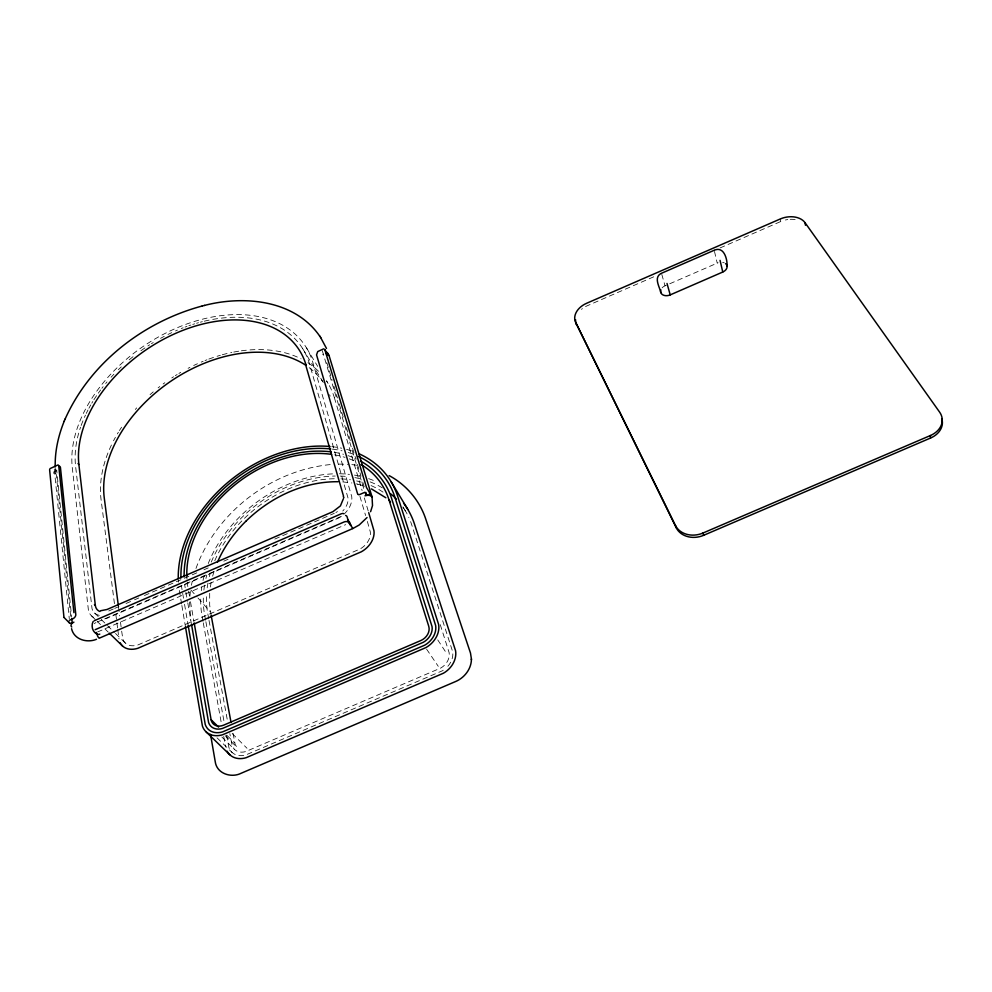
<?xml version="1.0" encoding="UTF-8"?>
<svg xmlns="http://www.w3.org/2000/svg" width="992" height="992" viewBox="0 0 992 992"><rect width="100%" height="100%" fill="white"/><g stroke="black" fill="none" stroke-linecap="round" stroke-linejoin="round"><path stroke-width="0.74" stroke-dasharray="4.96 3.72" d="M189.546 601.995L190.749 620.05M209.684 593.266L209.672 605.108L211.184 615.536M189.869 596.452L190.489 590.86M210.366 587.016L211.184 582.304M191.419 585.255L192.2 581.51M212.623 576.178L214.024 571.466M195.97 568.441C216.43 512.145 271.461 470.047 331.043 464.504M653.74 276.805L587.413 305.685A18.389 13.305 -19.8 0 0 581.473 309.355M720.068 247.938L780.766 221.514A18.898 13.132 -12.2 0 1 783.023 220.658M662.123 287.841A7.18 5.146 -16.7 0 1 665.037 285.82L717.228 263.116A7.229 5.134 -14.6 0 1 718.109 262.781M113.286 609.001L109.046 610.849A14.186 9.821 -41.8 0 1 107.409 611.456M114.712 608.394L118.953 606.558M126.046 603.483L133.126 600.42M134.54 599.8L138.793 597.965M144.46 595.51L196.875 572.818M203.955 569.755L208.208 567.908M223.783 561.162L228.036 559.327M274.784 539.078L334.279 513.323M97.39 621.972L144.237 601.698M145.65 601.078L342.972 515.666M97.476 632.016L345.724 524.619M338.706 464.12L348.142 464.318M342.798 481.914L351.887 482.98M351.85 464.603L359.154 465.533M356.388 483.86L357.864 484.208M357.666 484.17L363.432 485.795M91.673 616.02L96.088 620.31M97.191 621.376L100.502 624.6M104.916 628.891L108.227 632.102M217.012 737.812L232.066 752.432M221.848 737.019L234.695 749.592M94.649 613.056L100.155 618.438M101.246 619.504L114.44 632.412M115.531 633.479L125.426 643.163M227.094 735.518L234.571 742.884M225.159 735.667L236.902 747.224L235.178 744.508L233.021 733.113M232.19 733.522L246.983 748.253M55.006 468.72L56.742 470.605L71.622 616.764M190.886 590.042L196.999 596.886M198.016 598.027L210.23 611.717M426.597 649.152L438.266 666.326M437.745 639.902L445.916 652.302M302.634 348.589L324.248 383.991M306.553 348.006L317.713 366.395M328.067 383.458L326.467 380.829A130.262 89.838 -35 0 1 334.341 397.656M402.988 506.937L405.393 510.905M440.262 624.675L449.14 652.699A14.818 12.288 -36.9 0 1 440.795 668.013L245.718 751.564A15.227 11.792 -46.3 0 1 232.165 745.674L229.834 733.609M326.814 362.626L332.146 380.333M333.92 386.235L337.466 398.028M339.239 403.93L343.678 418.674M346.344 427.527L350.784 442.271M352.557 448.173L355.669 458.502M357.442 464.405L360.989 476.197M362.762 482.1L364.548 488.002M322.264 350.61L364.374 490.829M334.341 397.656L362.105 490.544M364.312 497.91L368.714 512.653M359.935 496.397L365.614 515.567M367.362 521.47L370.326 531.96A17.261 13.156 -34.3 0 1 360.059 548.998L137.801 644.998A17.732 12.598 -42.6 0 1 122.822 638.922L121.669 631.172M661.8 274.387L665.037 285.82M714.488 251.46L717.228 263.116M208.742 618.859L207.626 612.82A111.848 84.816 -37.1 0 1 206.584 594.258M209.014 620.372L227.614 721.531M205.604 620.198L204.501 614.147A115.345 87.482 -37.1 0 1 203.459 595.002M205.877 621.711L224.304 723.032M226.511 735.134L228.904 747.522A19.084 14.781 -46.3 0 0 245.88 754.924L442.196 670.865A18.575 15.388 -36.9 0 0 446.164 668M780.307 218.959L780.766 221.514M203 621.314L201.909 615.251A118.259 89.689 -37.1 0 1 200.781 597.296M203.273 622.827L221.278 722.771M223.733 736.411L225.643 747.013M188.629 591.158L189.422 595.696M190.476 601.747L193.911 621.401M185.95 592.298L187.525 601.388M187.786 602.9L191.27 623.1M183.52 598.226L181.958 589.124A118.581 88.164 -36.5 0 1 181.511 585.987M184.549 604.302L188.182 625.543M181.61 603.942L179.292 590.265A121.582 90.408 -36.6 0 1 178.845 587.041M181.858 605.455L185.454 626.733M118.47 606.67L119.672 615.858M120.466 621.984L121.47 629.635M114.44 603.632L101.035 499.311A130.262 89.838 -35 0 1 112.654 442.506M115.828 614.37L117.602 628.172M117.8 629.709L118.978 638.91M70.643 616.23L56.321 474.734A5.22 3.41 -6.2 0 1 57.176 470.555M55.651 473.37L55.316 468.856M54.3 469.315L69.279 618.723M785.379 220.001A18.898 13.132 -12.2 0 1 787.784 219.554M790.215 219.331A18.898 13.132 -12.2 0 1 797.159 220.013M722.66 262.409A7.229 5.134 -14.6 0 1 724.284 262.868M337.441 511.562A13.801 10.255 -33.8 0 1 335.904 512.517M99.274 615.375A18.352 12.71 -41.8 0 1 92.045 608.778L75.553 465.918A130.696 87.618 -34.6 0 1 80.55 427.205M204.253 321.197A130.696 87.618 -34.6 0 1 309.454 363.754L347.994 497.897A17.856 13.268 -33.8 0 1 342.773 511.029M81.17 425.469A130.696 87.618 -34.6 0 1 85.461 415.115M86.279 413.404A130.696 87.618 -34.6 0 1 88.003 409.981M88.908 408.27A130.696 87.618 -34.6 0 1 90.805 404.885M91.797 403.186A130.696 87.618 -34.6 0 1 92.814 401.512M93.856 399.826A130.696 87.618 -34.6 0 1 97.142 394.841M98.282 393.192A130.696 87.618 -34.6 0 1 100.651 389.93M101.878 388.306A130.696 87.618 -34.6 0 1 103.118 386.694M105.673 383.507A130.696 87.618 -34.6 0 1 106.987 381.932M111.067 377.27A130.696 87.618 -34.6 0 1 113.894 374.22M118.284 369.756A130.696 87.618 -34.6 0 1 121.309 366.842M129.183 359.836A130.696 87.618 -34.6 0 1 135.78 354.528M140.889 350.746A130.696 87.618 -34.6 0 1 146.109 347.113M147.882 345.948A130.696 87.618 -34.6 0 1 149.656 344.794M151.441 343.666A130.696 87.618 -34.6 0 1 153.239 342.562M160.543 338.334A130.696 87.618 -34.6 0 1 164.25 336.35M167.983 334.453A130.696 87.618 -34.6 0 1 171.74 332.655M175.522 330.944A130.696 87.618 -34.6 0 1 177.419 330.125M181.238 328.55A130.696 87.618 -34.6 0 1 183.148 327.794M185.058 327.075A130.696 87.618 -34.6 0 1 186.98 326.38M188.889 325.698A130.696 87.618 -34.6 0 1 190.811 325.054M192.733 324.421A130.696 87.618 -34.6 0 1 194.655 323.826M196.577 323.243A130.696 87.618 -34.6 0 1 198.499 322.698M200.421 322.177A130.696 87.618 -34.6 0 1 202.343 321.668M104.631 618.872A22.518 15.599 -41.8 0 0 107.235 618.214L338.532 518.097A21.911 16.294 -33.8 0 0 340.988 516.559M93.322 617.272A22.518 15.599 -41.8 0 1 88.486 610.75L72.242 467.344A134.441 90.136 -34.6 0 1 175.398 328.538A134.441 90.136 -34.6 0 1 312.79 362.266L351.763 496.694A21.911 16.294 -33.8 0 1 343.282 514.798M113.534 440.783A130.262 89.838 -35 0 1 115.394 437.348M117.354 433.926A130.262 89.838 -35 0 1 118.37 432.227M119.424 430.54A130.262 89.838 -35 0 1 121.594 427.192M135.309 409.436A130.262 89.838 -35 0 1 136.685 407.898M150.052 394.642A130.262 89.838 -35 0 1 153.227 391.877M158.112 387.847A130.262 89.838 -35 0 1 159.762 386.533M163.134 383.978A130.262 89.838 -35 0 1 164.833 382.726M171.79 377.915A130.262 89.838 -35 0 1 173.55 376.762M175.336 375.633A130.262 89.838 -35 0 1 177.122 374.517M178.92 373.438A130.262 89.838 -35 0 1 180.742 372.36M188.083 368.317A130.262 89.838 -35 0 1 189.931 367.35M193.676 365.502A130.262 89.838 -35 0 1 197.433 363.754M201.215 362.105A130.262 89.838 -35 0 1 203.112 361.311M205.022 360.542A130.262 89.838 -35 0 1 206.931 359.798M208.841 359.079A130.262 89.838 -35 0 1 220.348 355.297M222.27 354.752A130.262 89.838 -35 0 1 231.868 352.445M233.777 352.061A130.262 89.838 -35 0 1 239.494 351.081M241.378 350.808A130.262 89.838 -35 0 1 301.084 358.819M307.929 362.737A130.262 89.838 -35 0 1 319.759 372.546M329.604 394.742A126.641 87.333 -35 0 1 330.138 396.168M309.194 367.672A126.641 87.333 -35 0 1 322.598 381.511M94.327 623.708A3.881 2.691 -42.8 0 1 95.964 622.592M322.623 354.454A5.034 3.596 -15.8 0 1 323.442 354.156M187.835 586.619A111.997 83.266 -36.5 0 1 187.228 582.143M186.967 579.117A111.997 83.266 -36.5 0 1 186.818 576.054M334.664 454.844A111.997 83.266 -36.5 0 1 345.042 457.374M349.283 458.837A111.997 83.266 -36.5 0 1 356.041 461.776M207.179 587.884A111.848 84.816 -37.1 0 1 207.936 583.085M209.337 576.662A111.848 84.816 -37.1 0 1 210.205 573.45M214.78 560.716A111.848 84.816 -37.1 0 1 336.09 478.727M340.963 478.851A111.848 84.816 -37.1 0 1 350.474 479.781M356.624 480.934A111.848 84.816 -37.1 0 1 364.027 482.943M371.07 485.584A111.848 84.816 -37.1 0 1 383.904 492.739M447.876 666.264A18.575 15.388 -36.9 0 0 452.65 651.645L411.668 524.669A115.345 87.482 -37.1 0 0 409.51 518.952M402.963 507.148A115.345 87.482 -37.1 0 1 403.794 508.375M404.612 509.64A115.345 87.482 -37.1 0 1 408.89 517.564M203.893 590.079A115.345 87.482 -37.1 0 1 204.588 585.144M205.927 578.522A115.345 87.482 -37.1 0 1 206.77 575.211M211.284 562.055A115.345 87.482 -37.1 0 1 335.246 476.036M340.281 476.073A115.345 87.482 -37.1 0 1 348.527 476.668M354.938 477.623A115.345 87.482 -37.1 0 1 361.175 479.012M370.115 481.876A115.345 87.482 -37.1 0 1 382.453 487.928M201.314 590.587A118.259 89.689 -37.1 0 1 201.76 587.202M203.025 580.432A118.259 89.689 -37.1 0 1 204.29 575.348M208.246 563.543A118.259 89.689 -37.1 0 1 334.168 473.816M339.351 473.767A118.259 89.689 -37.1 0 1 349.494 474.412M354.454 475.106A118.259 89.689 -37.1 0 1 360.89 476.408M368.64 478.652A118.259 89.689 -37.1 0 1 376.005 481.554M185.169 587.76A114.998 85.486 -36.5 0 1 184.723 584.71M334.279 452.315A114.998 85.486 -36.5 0 1 343.53 454.286M347.981 455.626A114.998 85.486 -36.5 0 1 356.45 459.011M332.382 449.128A118.581 88.164 -36.5 0 1 342.066 450.827M348.254 452.501A118.581 88.164 -36.5 0 1 354.218 454.596M178.399 582.13A121.582 90.408 -36.6 0 1 178.312 580.469M331.75 446.66A121.582 90.408 -36.6 0 1 341.744 448.223M346.568 449.376A121.582 90.408 -36.6 0 1 352.805 451.31M56.742 470.605L53.729 471.919L53.965 474.337A3.447 2.207 -38.3 0 1 56.742 470.605"/><path stroke-width="1.49" d="M210.527 734.402L215.264 761.844C216.839 773.698 231.297 778.236 241.044 773.301L455.626 681.516C464.368 677.821 471.2 669.141 471.423 659.494M471.436 659.147L470.481 653.009L425.667 518.828C419.566 500.452 406.199 484.728 389.137 475.602M471.423 659.692L471.436 658.948M343.368 498.79L340.43 505.895L332.928 511.661L107.037 609.485L100.651 610.737M370.599 511.686L372.508 505.598L372.062 496.967L329.071 355.607L327.211 352.445L327.881 354.69A3.36 2.306 -29.9 0 0 327.472 353.995M64.306 420.98C58.379 435.525 54.796 451.211 55.23 466.972M65.063 419.194C90.036 362.973 143.493 321.706 202.343 305.958M64.232 421.178L65.137 418.996M217.521 562.117C223.944 547.001 234.335 532.468 246.289 520.85M93.099 621.575C91.016 625.667 92.293 631.755 96.683 633.913M367.04 517.539L359.178 525.004L352.78 528.562L99.163 638.24A5.543 1.996 67.9 0 1 97.29 635.5M246.252 520.887C270.531 497.302 303.651 481.368 338.049 481.715M49.947 468.646L58.156 464.876M660.25 273.941C653.765 278.318 659.854 287.345 660.808 292.566M323.739 348.812L317.713 351.577L316.547 354.851L357.48 493.495M660.92 273.519L714.438 250.17M660.87 289.838A7.18 5.146 -16.7 0 0 662.904 294.897A7.18 5.146 -16.7 0 0 670.22 294.884L722.771 272.031A7.229 5.134 -14.6 0 0 726.553 264.715M69.428 620.26L73.048 618.686A3.844 2.629 -42.7 0 0 75.789 614.47L60.45 467.542A3.46 2.22 -38.1 0 0 58.95 466.128M357.653 493.88A1.86 1.389 -32.6 0 0 359.749 494.5L364.82 492.305L366.767 495.368L370.128 493.917M94.116 620.794L341.608 513.645M95.145 629.697L343.964 522.028A3.77 2.356 -16.3 0 1 348.75 522.561L350.771 525.574L347.956 519.758M575.695 322.45L675.478 525.524A21.216 17.496 -15.3 0 0 702.906 533.064L930.372 435.538A22.159 17.025 -3.7 0 0 939.622 412.139L805.033 222.679A18.935 13.132 -12.3 0 0 780.307 218.959L586.57 303.304A18.426 13.305 -19.8 0 0 575.695 322.45L676.246 527.781A21.167 17.484 -15.3 0 0 703.626 535.32L930.558 438.03A22.109 17 -3.6 0 0 941.83 418.785M96.522 639.257C87.122 643.275 73.954 639.592 71.573 628.705M715.207 249.885C724.272 246.686 727.446 259.693 727.049 265.955M204.389 305.449C244.057 295.157 294.624 299.857 319.771 336.189M202.194 305.995L204.538 305.412M342.24 513.472L343.604 513.558M371.454 488.907L385.838 497.761M69.229 622.716L64.046 617.52M206.125 731.885L229.859 754.813M109.331 633.181L122.574 646.04M94.426 604.55L95.344 605.442A14.186 9.821 -41.8 0 0 99.87 611.481M194.184 622.914L211.098 719.708L218.562 727.086M78.033 463.537L78.876 464.479L95.344 605.442M320.565 337.367L326.492 348.452M319.598 335.916L320.738 337.627M343.306 496.719L343.964 497.724M305.462 364.188L343.542 496.236M361.125 464.566A111.997 83.266 -36.5 0 1 388.914 499.596L390.538 502.225M391.046 481.616L407.836 509.429M327.881 354.69L324.756 349.382L366.532 487.556L372.062 496.967A5.543 3.472 -12.3 0 0 365.006 495.826M675.478 525.524L676.246 527.781M702.906 533.064L703.626 535.32M388.914 499.596L428.742 626.262A12.053 9.808 -36.2 0 1 420.757 640.572L223.746 725.115A12.388 9.424 -45.3 0 1 211.098 719.708M365.874 492.416L366.767 495.368M368.714 512.653L373.972 530.807A21.179 16.145 -34.3 0 1 361.386 551.763L137.764 648.322A21.762 15.463 -42.6 0 1 120.144 642.791M348.75 522.561L347.076 516.745A3.757 2.827 -34 0 0 345.6 515.443M667.008 283.452L670.22 294.884M720.056 260.375L722.771 272.031M211.184 615.536L231.062 722.56M191.456 624.104L208.605 722.56A15.686 11.941 -45.3 0 0 222.406 728.475L423.348 642.27A15.264 12.437 -36.2 0 0 432.053 626.634L391.604 498.418A114.998 85.486 -36.5 0 0 360.443 461.032M188.182 625.543L205.232 724.47A19.666 14.954 -45.3 0 0 222.53 731.898L424.75 645.16A19.133 15.587 -36.2 0 0 435.662 625.543L394.828 497.004A118.581 88.164 -36.5 0 0 358.509 456.456M185.454 626.733L202.418 726.045A22.965 17.472 -45.3 0 0 222.642 734.762L425.94 647.578A22.357 18.203 -36.2 0 0 438.662 624.625L397.519 495.826A121.582 90.408 -36.6 0 0 358.769 453.666M805.033 222.679L805.454 225.258M118.271 605.132L104.259 497.922A126.641 87.333 -35 0 1 172.955 379.8A126.641 87.333 -35 0 1 305.486 365.068M58.714 465.632L73.916 612.672M71.771 618.301L72.242 622.926A3.832 2.616 -42.8 0 1 68.634 621.451M49.6 469.613L63.922 617.012M930.372 435.538L930.558 438.03M576.563 324.818A18.389 13.305 -19.8 0 1 575.596 319.697M725.611 263.661A7.229 5.134 -14.6 0 1 726.132 264.157M78.876 464.479A126.964 85.101 -34.6 0 1 176.266 333.089A126.964 85.101 -34.6 0 1 306.106 365.23M96.708 634.161A5.543 1.996 67.9 0 1 96.162 632.363M352.78 528.562A5.568 0.632 63.9 0 1 349.246 521.544M71.734 627.006A5.754 3.348 -9.7 0 1 73.904 622.145M99.77 634.136A3.881 2.703 -43 0 1 96.063 632.623M325.773 353.412A3.36 2.306 -29.9 0 1 326.938 353.648M327.856 354.466A5.034 3.596 -15.8 0 1 329.071 355.607M186.818 576.054A111.997 83.266 -36.5 0 1 331.588 454.361M390.96 494.028A115.345 87.482 -37.1 0 1 396.378 499.112M403.533 503.118A118.259 89.689 -37.1 0 1 414.284 523.516L455.576 650.764A21.7 17.98 -36.9 0 1 443.374 673.246L246.016 757.739A22.295 17.261 -46.3 0 1 227.094 751.204M184.152 576.922A114.998 85.486 -36.5 0 1 331.105 451.868M180.928 577.952A118.581 88.164 -36.5 0 1 330.733 448.942M178.262 578.807A121.582 90.408 -36.6 0 1 330.051 446.487"/></g></svg>
